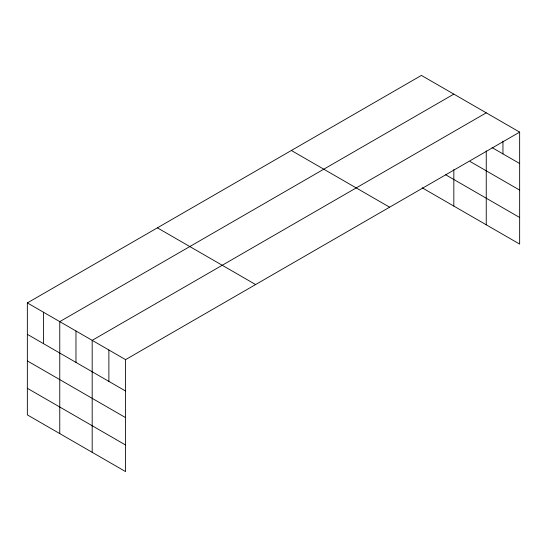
<?xml version="1.0" encoding="UTF-8"?>
<svg xmlns="http://www.w3.org/2000/svg" width="547" height="547" viewBox="0 0 547 547"><rect width="100%" height="100%" fill="white"/><g stroke="black" fill="none" stroke-linecap="round" stroke-linejoin="round"><path stroke-width="0.82" d="M27.35 302.915L125.584 359.632L125.584 471.596L27.35 414.886L27.35 302.915L421.416 75.404L519.65 132.114L519.65 244.085L422.154 187.792M453.832 94.118L59.767 321.636L59.767 433.6M486.249 112.832L92.183 340.35L92.183 452.314M125.584 359.632L519.65 132.114M492.061 147.594L519.65 163.526M470.044 161.468L519.65 190.11M445.73 174.821L519.65 217.501M291.373 150.487L389.608 207.197M157.392 227.839L255.627 284.549M27.35 334.326L125.584 391.037M27.35 360.911L125.584 417.621M27.35 388.302L125.584 445.012M502.953 141.153L502.953 153.885M486.249 150.89L486.249 224.803M453.832 169.543L453.832 206.082M108.88 349.991L108.88 381.396M75.971 330.99L75.971 362.401M43.555 312.275L43.555 343.68"/></g></svg>
